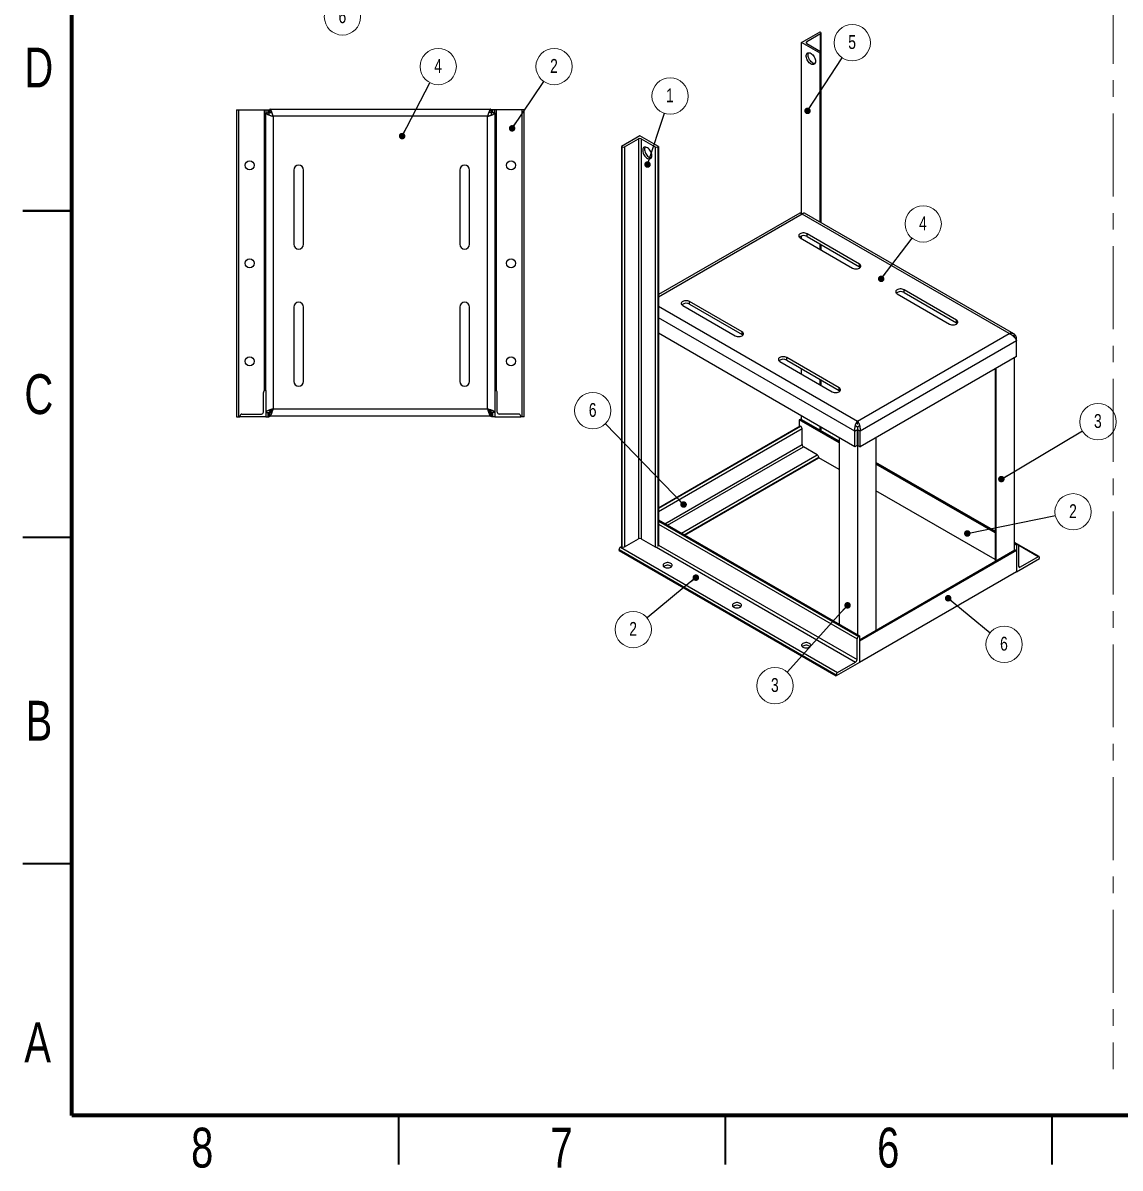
# Paper-space layout 'Sheet3' of a CAD drawing. Header units: millimetres. Extents: x 2 to 457, y 2 to 344.
# Drawn here: x 2.5 to 170.4, y 1.9 to 177.3 of the extents above; entities that cross this region are included whole.
import ezdxf

# ---------------------------------------------------------------- set-up
doc = ezdxf.new("R2010")
doc.units = ezdxf.units.MM
doc.linetypes.add('CENTERX2', pattern=[20.32, 12.7, -2.54, 2.54, -2.54])
doc.styles.add('SLDTEXTSTYLE0', font='TXT', dxfattribs={"width": 0.75})
doc.dimstyles.new('SLDDIMSTYLE14', dxfattribs={"dimtxt": 0.18, "dimasz": 1, "dimexe": 0, "dimexo": 0.0625, "dimgap": 0, "dimtad": 0, "dimtih": 1, "dimtoh": 1, "dimdec": 0, "dimrnd": 1e-09, "dimzin": 0, "dimdsep": 46, "dimtxsty": 'Standard', "dimblk1": 'DOT', "dimblk2": 'DOT', "dimsah": 1, "dimcen": 0.09, "dimadec": 0, "dimazin": 0, "dimtfac": 1, "dimtdec": 0, "dimtofl": 0, "dimtmove": 0, "dimatfit": 3, "dimldrblk": 'DOT', "dimfxl": 0, "dimfrac": 2, "dimtolj": 1, "dimtzin": 0, "dimarcsym": 0})

# ---------------------------------------------------------------- blocks, each defined once
blk = doc.blocks.new('SW_NOTE_16')
at = {"color": 0, "linetype": 'Continuous', "lineweight": 0}
blk.add_circle((-1.36, -2.42), 2.78, dxfattribs=at)
at = {"color": 0, "linetype": 'Continuous', "lineweight": 0, "insert": (-1.38, -1.26), "char_height": 2.12, "attachment_point": 2, "style": 'SLDTEXTSTYLE0'}
blk.add_mtext('6', dxfattribs=at)
blk = doc.blocks.new('SW_NOTE_19')
at = {"color": 0, "linetype": 'Continuous', "lineweight": 0}
blk.add_circle((1.69, 2.21), 2.78, dxfattribs=at)
at = {"color": 0, "linetype": 'Continuous', "lineweight": 0, "insert": (1.66, 3.37), "char_height": 2.12, "attachment_point": 2, "style": 'SLDTEXTSTYLE0'}
blk.add_mtext('4', dxfattribs=at)
blk = doc.blocks.new('_DOT')
at = {"color": 0, "linetype": 'ByBlock', "lineweight": -2}
blk.add_line((-0.5, 0), (-1, 0), dxfattribs=at)
at = {"color": 0, "linetype": 'ByBlock', "const_width": 0.5}
blk.add_lwpolyline([(-0.25, 0, 1), (0.25, 0, 1)], format="xyb", close=True, dxfattribs=at)
blk = doc.blocks.new('SW_NOTE_20')
at = {"color": 0, "linetype": 'Continuous', "lineweight": 0}
blk.add_circle((1.52, 2.32), 2.78, dxfattribs=at)
at = {"color": 0, "linetype": 'Continuous', "lineweight": 0, "insert": (1.5, 3.48), "char_height": 2.12, "attachment_point": 2, "style": 'SLDTEXTSTYLE0'}
blk.add_mtext('5', dxfattribs=at)
blk = doc.blocks.new('SW_NOTE_21')
at = {"color": 0, "linetype": 'Continuous', "lineweight": 0}
blk.add_circle((2.39, 1.42), 2.78, dxfattribs=at)
at = {"color": 0, "linetype": 'Continuous', "lineweight": 0, "insert": (2.37, 2.58), "char_height": 2.12, "attachment_point": 2, "style": 'SLDTEXTSTYLE0'}
blk.add_mtext('3', dxfattribs=at)
blk = doc.blocks.new('SW_NOTE_22')
at = {"color": 0, "linetype": 'Continuous', "lineweight": 0}
blk.add_circle((2.14, -1.77), 2.78, dxfattribs=at)
at = {"color": 0, "linetype": 'Continuous', "lineweight": 0, "insert": (2.12, -0.61), "char_height": 2.12, "attachment_point": 2, "style": 'SLDTEXTSTYLE0'}
blk.add_mtext('6', dxfattribs=at)
blk = doc.blocks.new('SW_NOTE_23')
at = {"color": 0, "linetype": 'Continuous', "lineweight": 0}
blk.add_circle((-1.93, 2), 2.78, dxfattribs=at)
at = {"color": 0, "linetype": 'Continuous', "lineweight": 0, "insert": (-1.95, 3.16), "char_height": 2.12, "attachment_point": 2, "style": 'SLDTEXTSTYLE0'}
blk.add_mtext('6', dxfattribs=at)
blk = doc.blocks.new('SW_NOTE_24')
at = {"color": 0, "linetype": 'Continuous', "lineweight": 0}
blk.add_circle((-2.14, -1.77), 2.78, dxfattribs=at)
at = {"color": 0, "linetype": 'Continuous', "lineweight": 0, "insert": (-2.16, -0.61), "char_height": 2.12, "attachment_point": 2, "style": 'SLDTEXTSTYLE0'}
blk.add_mtext('2', dxfattribs=at)
blk = doc.blocks.new('SW_NOTE_25')
at = {"color": 0, "linetype": 'Continuous', "lineweight": 0}
blk.add_circle((0.87, 2.64), 2.78, dxfattribs=at)
at = {"color": 0, "linetype": 'Continuous', "lineweight": 0, "insert": (0.85, 3.8), "char_height": 2.12, "attachment_point": 2, "style": 'SLDTEXTSTYLE0'}
blk.add_mtext('1', dxfattribs=at)
blk = doc.blocks.new('SW_NOTE_26')
at = {"color": 0, "linetype": 'Continuous', "lineweight": 0}
blk.add_circle((2.72, 0.56), 2.78, dxfattribs=at)
at = {"color": 0, "linetype": 'Continuous', "lineweight": 0, "insert": (2.7, 1.72), "char_height": 2.12, "attachment_point": 2, "style": 'SLDTEXTSTYLE0'}
blk.add_mtext('2', dxfattribs=at)
blk = doc.blocks.new('SW_NOTE_27')
at = {"color": 0, "linetype": 'Continuous', "lineweight": 0}
blk.add_circle((-1.86, -2.06), 2.78, dxfattribs=at)
at = {"color": 0, "linetype": 'Continuous', "lineweight": 0, "insert": (-1.88, -0.9), "char_height": 2.12, "attachment_point": 2, "style": 'SLDTEXTSTYLE0'}
blk.add_mtext('3', dxfattribs=at)
blk = doc.blocks.new('SW_NOTE_28')
at = {"color": 0, "linetype": 'Continuous', "lineweight": 0}
blk.add_circle((1.28, 2.47), 2.78, dxfattribs=at)
at = {"color": 0, "linetype": 'Continuous', "lineweight": 0, "insert": (1.26, 3.63), "char_height": 2.12, "attachment_point": 2, "style": 'SLDTEXTSTYLE0'}
blk.add_mtext('4', dxfattribs=at)
blk = doc.blocks.new('SW_NOTE_29')
at = {"color": 0, "linetype": 'Continuous', "lineweight": 0}
blk.add_circle((1.56, 2.3), 2.78, dxfattribs=at)
at = {"color": 0, "linetype": 'Continuous', "lineweight": 0, "insert": (1.54, 3.46), "char_height": 2.12, "attachment_point": 2, "style": 'SLDTEXTSTYLE0'}
blk.add_mtext('2', dxfattribs=at)

psp = doc.layouts.new('Sheet3')

# ---------------------------------------------------------------- linework, layer by layer
at = {"color": 7, "linetype": 'Continuous', "lineweight": 70}
for p, q in [((10, 10), (10, 287)), ((410, 10), (10, 10))]:
    psp.add_line(p, q, dxfattribs=at)
at = {"color": 7, "linetype": 'CENTERX2', "lineweight": 18}
psp.add_line((169.35, 285.321), (169.35, 17.064), dxfattribs=at)
at = {"color": 7, "linetype": 'Continuous', "lineweight": 25}
for p, q in [((121.678, 174.243), (124.507, 175.876)), ((124.577, 175.591), (122.456, 174.366)), ((124.507, 175.876), (124.577, 175.835)), ((124.665, 172.774), (124.665, 175.713)), ((121.678, 148.059), (121.678, 174.243)), ((124.507, 172.611), (121.678, 174.243)), ((122.456, 174.121), (124.577, 172.896)), ((124.577, 172.651), (124.507, 172.611)), ((124.507, 146.772), (124.507, 172.611)), ((124.665, 146.68), (124.665, 172.774)), ((35.205, 163.965), (35.205, 116.965)), ((35.205, 163.965), (35.505, 163.965)), ((35.505, 163.965), (35.505, 116.965)), ((35.505, 163.965), (39.405, 163.965)), ((39.405, 163.965), (39.705, 163.965)), ((39.705, 163.965), (39.705, 163.494)), ((39.705, 163.965), (40.005, 163.965)), ((39.705, 120.965), (39.705, 163.494)), ((39.705, 163.494), (40.205, 163.494)), ((40.005, 163.965), (40.205, 163.965)), ((40.205, 163.965), (40.276, 163.965)), ((40.205, 163.965), (40.205, 163.565)), ((40.205, 163.23), (40.205, 163.565)), ((40.205, 163.565), (40.541, 163.565)), ((40.276, 164.065), (74.135, 164.065)), ((40.276, 164.065), (40.276, 163.565)), ((74.205, 163.565), (73.87, 163.565)), ((74.135, 164.065), (74.135, 163.565)), ((74.135, 163.965), (74.205, 163.965)), ((74.405, 163.965), (74.205, 163.965)), ((74.205, 163.565), (74.205, 163.965)), ((74.205, 163.23), (74.205, 163.565)), ((74.705, 163.494), (74.205, 163.494)), ((74.705, 163.965), (74.405, 163.965)), ((74.705, 163.494), (74.705, 163.965)), ((75.005, 163.965), (74.705, 163.965)), ((74.705, 163.494), (74.705, 120.965)), ((78.905, 163.965), (75.005, 163.965)), ((78.905, 116.965), (78.905, 163.965)), ((79.205, 163.965), (78.905, 163.965)), ((79.205, 116.965), (79.205, 163.965)), ((73.605, 162.965), (40.805, 162.965)), ((40.805, 162.965), (40.805, 118.165)), ((73.605, 118.165), (73.605, 162.965)), ((96.929, 159.956), (94.101, 158.323)), ((99.758, 158.323), (96.929, 159.956)), ((94.101, 158.323), (94.172, 158.283)), ((94.101, 158.323), (94.101, 97.083)), ((94.172, 158.283), (94.172, 97.042)), ((94.596, 158.283), (96.717, 159.507)), ((94.596, 158.283), (94.596, 97.042)), ((96.717, 159.507), (96.717, 98.267)), ((97.142, 159.507), (99.263, 158.283)), ((97.142, 159.507), (97.142, 98.267)), ((99.263, 158.283), (99.263, 97.042)), ((99.687, 158.283), (99.758, 158.323)), ((99.758, 158.323), (99.758, 97.328)), ((43.955, 154.743), (43.955, 143.388)), ((45.455, 143.388), (45.455, 154.743)), ((69.355, 154.743), (69.355, 143.388)), ((70.855, 143.388), (70.855, 154.743)), ((121.386, 148.154), (99.758, 135.669)), ((153.427, 129.704), (121.749, 147.992)), ((154.164, 129.651), (122.112, 148.154)), ((121.447, 144.37), (129.476, 139.735)), ((121.678, 144.236), (121.678, 144.665)), ((130.536, 140.347), (122.507, 144.982)), ((122.507, 144.574), (122.507, 144.982)), ((122.507, 144.574), (130.536, 139.939)), ((124.507, 142.604), (124.507, 143.42)), ((124.665, 142.512), (124.665, 143.328)), ((130.536, 139.939), (130.536, 140.347)), ((136.296, 135.798), (144.325, 131.163)), ((145.386, 131.775), (137.357, 136.41)), ((137.357, 136.002), (137.357, 136.41)), ((137.357, 136.002), (145.386, 131.367)), ((43.955, 133.743), (43.955, 122.388)), ((45.455, 122.388), (45.455, 133.743)), ((69.355, 133.743), (69.355, 122.388)), ((70.855, 122.388), (70.855, 133.743)), ((103.486, 134.002), (111.515, 129.366)), ((112.576, 129.979), (104.547, 134.614)), ((104.547, 134.206), (104.547, 134.614)), ((104.547, 134.206), (112.576, 129.571)), ((145.386, 131.367), (145.386, 131.775)), ((112.576, 129.571), (112.576, 129.979)), ((129.831, 112.384), (99.758, 129.745)), ((130.234, 116.315), (153.427, 129.704)), ((154.579, 128.573), (130.638, 114.752)), ((154.039, 129.433), (154.276, 129.296)), ((154.276, 129.296), (154.164, 129.232)), ((154.276, 129.106), (154.276, 129.296)), ((154.579, 129.039), (154.401, 128.936)), ((154.579, 128.573), (154.579, 129.039)), ((154.579, 126.205), (154.579, 128.573)), ((118.335, 125.429), (126.365, 120.794)), ((127.425, 121.406), (119.396, 126.042)), ((119.396, 125.633), (119.396, 126.042)), ((119.396, 125.633), (127.425, 120.998)), ((154.579, 126.205), (130.638, 112.384)), ((154.276, 96.491), (154.276, 126.03)), ((121.678, 123.5), (121.678, 124.316)), ((151.289, 124.306), (151.289, 94.767)), ((151.447, 94.858), (151.447, 124.397)), ((124.507, 121.867), (124.507, 122.683)), ((124.665, 121.775), (124.665, 122.592)), ((127.425, 120.998), (127.425, 121.406)), ((39.305, 117.665), (39.305, 120.665)), ((39.605, 120.965), (39.705, 120.965)), ((39.705, 120.965), (39.705, 116.965)), ((74.805, 120.965), (74.705, 120.965)), ((74.705, 120.965), (74.705, 116.965)), ((75.105, 117.665), (75.105, 120.665)), ((39.705, 117.636), (40.205, 117.636)), ((40.205, 117.636), (40.205, 116.965)), ((40.276, 117.565), (40.205, 117.565)), ((40.276, 117.065), (40.276, 117.565)), ((40.805, 118.165), (73.605, 118.165)), ((74.205, 117.565), (74.135, 117.565)), ((74.135, 117.065), (74.135, 117.565)), ((74.705, 117.636), (74.205, 117.636)), ((74.205, 116.965), (74.205, 117.636)), ((35.205, 116.965), (35.505, 116.965)), ((35.505, 116.965), (35.705, 116.965)), ((35.705, 116.965), (35.705, 117.065)), ((39.705, 116.965), (35.705, 116.965)), ((36.005, 117.365), (39.005, 117.365)), ((39.705, 116.965), (40.005, 116.965)), ((40.005, 116.965), (40.205, 116.965)), ((40.276, 117.165), (40.205, 117.165)), ((74.135, 117.065), (40.276, 117.065)), ((74.205, 117.165), (74.135, 117.165)), ((74.405, 116.965), (74.205, 116.965)), ((74.705, 116.965), (74.405, 116.965)), ((74.705, 116.965), (78.705, 116.965)), ((78.405, 117.365), (75.405, 117.365)), ((78.705, 116.965), (78.705, 117.065)), ((78.905, 116.965), (78.705, 116.965)), ((79.205, 116.965), (78.905, 116.965)), ((121.466, 116.555), (121.325, 116.473)), ((127.406, 112.963), (121.325, 116.473)), ((121.325, 116.473), (121.325, 115.493)), ((127.406, 113.227), (121.616, 116.57)), ((121.678, 116.534), (121.678, 117.09)), ((130.234, 115.907), (130.234, 116.315)), ((130.271, 115.82), (130.234, 115.907)), ((99.758, 103.043), (121.466, 115.575)), ((121.537, 115.534), (121.466, 115.575)), ((121.749, 112.717), (121.749, 115.167)), ((124.507, 114.901), (124.507, 115.457)), ((124.665, 114.809), (124.665, 115.366)), ((129.831, 114.752), (130.184, 114.956)), ((129.831, 112.384), (129.831, 114.752)), ((129.997, 115.554), (130.234, 115.417)), ((130.184, 114.956), (130.184, 112.588)), ((130.234, 115.417), (130.471, 115.554)), ((130.234, 115.417), (130.234, 83.572)), ((130.638, 114.752), (130.284, 114.956)), ((130.284, 114.956), (130.284, 112.588)), ((130.638, 112.384), (130.638, 114.752)), ((124.082, 111.125), (121.961, 112.35)), ((127.406, 113.784), (127.406, 85.205)), ((130.184, 112.588), (129.831, 112.384)), ((130.284, 112.588), (130.638, 112.384)), ((133.063, 113.784), (133.063, 84.245)), ((103.789, 98.838), (124.294, 110.676)), ((124.294, 110.676), (124.294, 110.758)), ((127.406, 108.88), (124.294, 110.676)), ((151.289, 99.44), (133.063, 109.962)), ((151.289, 99.175), (133.063, 109.697)), ((151.289, 95.093), (133.063, 105.614)), ((99.758, 101.166), (130.517, 83.409)), ((94.596, 97.042), (96.717, 98.267)), ((97.142, 98.267), (99.263, 97.042)), ((93.747, 96.634), (126.981, 77.448)), ((93.747, 96.471), (93.747, 96.634)), ((93.747, 96.471), (126.981, 77.285)), ((93.96, 97.001), (94.101, 97.083)), ((93.96, 97.001), (127.194, 77.816)), ((94.101, 97.083), (94.172, 97.042)), ((154.338, 96.527), (130.517, 82.775)), ((154.559, 96.471), (130.517, 82.592)), ((154.85, 97.384), (154.276, 97.716)), ((154.559, 97.288), (154.276, 97.451)), ((154.488, 96.512), (154.559, 96.471)), ((154.7, 97.369), (154.559, 97.288)), ((154.559, 97.288), (154.559, 93.205)), ((154.559, 96.471), (154.559, 93.205)), ((158.032, 95.547), (154.859, 97.379)), ((154.912, 94.062), (154.912, 97.247)), ((154.559, 93.205), (158.094, 95.246)), ((157.882, 95.532), (155.124, 93.94)), ((158.094, 95.246), (158.094, 95.409)), ((154.559, 93.205), (130.517, 79.326)), ((130.163, 79.775), (130.163, 82.96)), ((130.376, 83.327), (130.517, 83.409)), ((130.517, 83.409), (130.517, 79.326)), ((130.517, 82.592), (130.517, 79.326)), ((130.517, 79.326), (126.981, 77.285)), ((127.194, 77.816), (129.951, 79.408)), ((126.981, 77.285), (126.981, 77.448))]:
    psp.add_line(p, q, dxfattribs=at)
at = {"color": 8, "linetype": 'Continuous', "lineweight": 25}
for p, q in [((124.577, 172.896), (124.577, 175.591)), ((122.456, 174.121), (122.456, 174.366)), ((124.577, 146.731), (124.577, 172.651)), ((39.405, 163.965), (39.405, 120.889)), ((40.005, 163.965), (40.005, 163.494)), ((40.205, 163.865), (40.276, 163.865)), ((74.135, 163.865), (74.205, 163.865)), ((74.405, 163.494), (74.405, 163.965)), ((75.005, 120.889), (75.005, 163.965)), ((99.687, 158.283), (99.687, 97.104)), ((121.749, 147.992), (99.758, 135.297)), ((124.577, 142.563), (124.577, 143.379)), ((99.758, 133.909), (130.234, 116.315)), ((129.831, 114.752), (99.758, 132.113)), ((151.377, 94.817), (151.377, 124.356)), ((124.577, 121.826), (124.577, 122.642)), ((40.005, 117.636), (40.005, 116.965)), ((40.629, 117.865), (40.34, 117.865)), ((74.07, 117.865), (73.783, 117.865)), ((74.405, 116.965), (74.405, 117.636)), ((40.276, 117.265), (40.205, 117.265)), ((74.205, 117.265), (74.135, 117.265)), ((127.406, 113.126), (121.466, 116.555)), ((99.758, 102.962), (121.537, 115.534)), ((99.758, 102.472), (121.749, 115.167)), ((124.577, 114.86), (124.577, 115.417)), ((100.748, 100.594), (121.749, 112.717)), ((101.173, 100.349), (121.961, 112.35)), ((103.294, 99.124), (124.082, 111.125)), ((103.718, 98.879), (124.294, 110.758)), ((151.289, 99.339), (133.063, 109.86)), ((99.758, 101.002), (130.376, 83.327)), ((99.758, 100.512), (130.163, 82.96)), ((99.492, 96.992), (129.951, 79.408)), ((99.758, 97.328), (130.163, 79.775)), ((154.488, 96.512), (130.517, 82.674)), ((154.7, 97.369), (154.276, 97.614)), ((157.882, 95.532), (154.912, 97.246)), ((155.124, 93.94), (154.912, 94.062))]:
    psp.add_line(p, q, dxfattribs=at)
at = {"color": 7, "linetype": 'Continuous', "lineweight": 35}
for p, q in [((2.5, 148.5), (10, 148.5)), ((10, 148.5), (2.5, 148.5)), ((10, 98.5), (2.5, 98.5)), ((10, 48.5), (2.5, 48.5)), ((60, 10), (60, 2.5)), ((110, 10), (110, 2.5)), ((160, 10), (160, 2.5))]:
    psp.add_line(p, q, dxfattribs=at)
at = {"color": 7, "linetype": 'Continuous', "lineweight": 25, "flags": 128}
for points in [[(123.8, 171.386), (123.787, 171.239), (123.749, 171.112), (123.687, 171.009), (123.604, 170.935), (123.503, 170.892), (123.386, 170.882), (123.259, 170.904), (123.126, 170.959), (122.992, 171.044), (122.861, 171.156), (122.739, 171.291), (122.629, 171.444), (122.537, 171.61), (122.464, 171.783), (122.414, 171.956), (122.388, 172.123), (122.388, 172.278), (122.414, 172.416), (122.464, 172.531), (122.537, 172.62), (122.629, 172.678), (122.739, 172.705), (122.861, 172.699), (122.992, 172.66), (123.126, 172.59), (123.259, 172.491), (123.386, 172.367), (123.503, 172.222), (123.604, 172.062), (123.687, 171.892), (123.749, 171.718), (123.787, 171.548), (123.8, 171.386)], [(123.713, 171.045), (123.669, 171.045), (123.542, 171.067), (123.409, 171.122), (123.275, 171.207), (123.144, 171.319), (123.022, 171.454), (122.912, 171.607), (122.819, 171.773), (122.747, 171.946), (122.697, 172.119), (122.671, 172.286), (122.671, 172.441), (122.697, 172.579), (122.747, 172.694), (122.754, 172.706)], [(40.725, 163.105), (40.693, 163.077), (40.665, 163.045)], [(73.686, 163.105), (73.718, 163.077), (73.745, 163.045)], [(98.768, 156.935), (98.755, 157.097), (98.717, 157.268), (98.656, 157.442), (98.573, 157.612), (98.471, 157.772), (98.355, 157.917), (98.228, 158.041), (98.094, 158.14), (97.96, 158.21), (97.83, 158.249), (97.707, 158.255), (97.598, 158.228), (97.505, 158.169), (97.432, 158.081), (97.382, 157.965), (97.357, 157.827), (97.357, 157.672), (97.382, 157.505), (97.432, 157.332), (97.505, 157.16), (97.598, 156.994), (97.707, 156.84), (97.83, 156.705), (97.96, 156.593), (98.094, 156.508), (98.228, 156.454), (98.355, 156.431), (98.471, 156.442), (98.573, 156.485), (98.656, 156.559), (98.717, 156.661), (98.755, 156.788), (98.768, 156.935)], [(97.723, 158.256), (97.715, 158.244), (97.665, 158.129), (97.64, 157.991), (97.64, 157.836), (97.665, 157.668), (97.715, 157.495), (97.788, 157.323), (97.881, 157.157), (97.99, 157.004), (98.112, 156.869), (98.243, 156.757), (98.377, 156.672), (98.51, 156.617), (98.637, 156.594), (98.682, 156.594)], [(122.507, 144.982), (122.376, 145.043), (122.225, 145.085), (122.061, 145.106), (121.893, 145.106), (121.729, 145.085), (121.578, 145.043), (121.447, 144.982), (121.342, 144.907), (121.269, 144.819), (121.232, 144.725), (121.232, 144.628), (121.269, 144.533), (121.342, 144.446), (121.447, 144.37)], [(129.476, 139.735), (129.607, 139.674), (129.758, 139.632), (129.922, 139.611), (130.09, 139.611), (130.254, 139.632), (130.405, 139.674), (130.536, 139.735), (130.641, 139.811), (130.714, 139.898), (130.751, 139.993), (130.751, 140.089), (130.714, 140.184), (130.641, 140.271), (130.536, 140.347)], [(130.536, 139.939), (130.641, 139.863), (130.668, 139.837)], [(137.357, 136.41), (137.225, 136.47), (137.074, 136.513), (136.91, 136.534), (136.742, 136.534), (136.578, 136.513), (136.427, 136.47), (136.296, 136.41), (136.191, 136.334), (136.118, 136.247), (136.081, 136.152), (136.081, 136.055), (136.118, 135.961), (136.191, 135.874), (136.296, 135.798)], [(104.547, 134.614), (104.415, 134.674), (104.264, 134.716), (104.1, 134.738), (103.932, 134.738), (103.769, 134.716), (103.617, 134.674), (103.486, 134.614), (103.381, 134.538), (103.309, 134.451), (103.271, 134.356), (103.271, 134.259), (103.309, 134.165), (103.381, 134.077), (103.486, 134.002)], [(144.325, 131.163), (144.456, 131.102), (144.608, 131.06), (144.771, 131.038), (144.939, 131.038), (145.103, 131.06), (145.254, 131.102), (145.386, 131.163), (145.49, 131.238), (145.563, 131.326), (145.601, 131.42), (145.601, 131.517), (145.563, 131.612), (145.49, 131.699), (145.386, 131.775)], [(111.515, 129.366), (111.647, 129.306), (111.798, 129.264), (111.962, 129.242), (112.13, 129.242), (112.293, 129.264), (112.445, 129.306), (112.576, 129.366), (112.681, 129.442), (112.754, 129.53), (112.791, 129.624), (112.791, 129.721), (112.754, 129.816), (112.681, 129.903), (112.576, 129.979)], [(145.386, 131.367), (145.49, 131.291), (145.517, 131.265)], [(112.576, 129.571), (112.681, 129.495), (112.707, 129.468)], [(119.396, 126.042), (119.265, 126.102), (119.113, 126.144), (118.95, 126.166), (118.782, 126.166), (118.618, 126.144), (118.467, 126.102), (118.335, 126.042), (118.231, 125.966), (118.158, 125.879), (118.12, 125.784), (118.12, 125.687), (118.158, 125.593), (118.231, 125.505), (118.335, 125.429)], [(126.365, 120.794), (126.496, 120.734), (126.647, 120.692), (126.811, 120.67), (126.979, 120.67), (127.143, 120.692), (127.294, 120.734), (127.425, 120.794), (127.53, 120.87), (127.603, 120.957), (127.64, 121.052), (127.64, 121.149), (127.603, 121.243), (127.53, 121.331), (127.425, 121.406)], [(127.425, 120.998), (127.53, 120.922), (127.556, 120.896)], [(130.279, 115.817), (130.234, 115.815), (130.189, 115.817)], [(101.667, 94.511), (101.545, 94.568), (101.403, 94.607), (101.25, 94.627), (101.094, 94.627), (100.941, 94.607), (100.8, 94.568), (100.677, 94.511), (100.579, 94.44), (100.511, 94.359), (100.476, 94.271), (100.476, 94.18), (100.511, 94.092), (100.579, 94.01), (100.677, 93.94), (100.8, 93.883), (100.941, 93.844), (101.094, 93.824), (101.25, 93.824), (101.403, 93.844), (101.545, 93.883), (101.667, 93.94), (101.765, 94.01), (101.833, 94.092), (101.868, 94.18), (101.868, 94.271), (101.833, 94.359), (101.765, 94.44), (101.667, 94.511)], [(101.667, 94.103), (101.545, 94.159), (101.403, 94.199), (101.25, 94.219), (101.094, 94.219), (100.941, 94.199), (100.8, 94.159), (100.677, 94.103), (100.579, 94.032), (100.568, 94.021)], [(101.776, 94.021), (101.765, 94.032), (101.667, 94.103)], [(112.274, 88.388), (112.151, 88.445), (112.01, 88.484), (111.857, 88.504), (111.7, 88.504), (111.547, 88.484), (111.406, 88.445), (111.284, 88.388), (111.186, 88.317), (111.118, 88.236), (111.083, 88.148), (111.083, 88.057), (111.118, 87.969), (111.186, 87.887), (111.284, 87.817), (111.406, 87.76), (111.547, 87.721), (111.7, 87.701), (111.857, 87.701), (112.01, 87.721), (112.151, 87.76), (112.274, 87.817), (112.371, 87.887), (112.439, 87.969), (112.474, 88.057), (112.474, 88.148), (112.439, 88.236), (112.371, 88.317), (112.274, 88.388)], [(112.274, 87.98), (112.151, 88.036), (112.01, 88.076), (111.857, 88.096), (111.7, 88.096), (111.547, 88.076), (111.406, 88.036), (111.284, 87.98), (111.186, 87.909), (111.175, 87.898)], [(112.383, 87.898), (112.371, 87.909), (112.274, 87.98)], [(122.88, 82.265), (122.758, 82.322), (122.616, 82.361), (122.464, 82.381), (122.307, 82.381), (122.154, 82.361), (122.013, 82.322), (121.89, 82.265), (121.793, 82.194), (121.725, 82.113), (121.69, 82.025), (121.69, 81.934), (121.725, 81.846), (121.793, 81.764), (121.89, 81.694), (122.013, 81.637), (122.154, 81.598), (122.307, 81.578), (122.464, 81.578), (122.616, 81.598), (122.758, 81.637), (122.88, 81.694), (122.978, 81.764), (123.046, 81.846), (123.081, 81.934), (123.081, 82.025), (123.046, 82.113), (122.978, 82.194), (122.88, 82.265)], [(122.88, 81.857), (122.758, 81.913), (122.616, 81.953), (122.464, 81.973), (122.307, 81.973), (122.154, 81.953), (122.013, 81.913), (121.89, 81.857), (121.793, 81.786), (121.781, 81.775)], [(122.989, 81.775), (122.978, 81.786), (122.88, 81.857)]]:
    psp.add_lwpolyline(points, dxfattribs=at)
at = {"color": 7, "linetype": 'Continuous', "lineweight": 25}
for centre in [(37.205, 155.465), (77.205, 155.465), (37.205, 140.465), (77.205, 140.465), (37.205, 125.465), (77.205, 125.465)]:
    psp.add_circle(centre, 0.7, dxfattribs=at)
for centre, radius, start, end in [((124.531, 175.713), 0.131, 290.78342, 69.21658), ((122.502, 174.243), 0.131, 110.78342, 249.21658), ((124.531, 172.774), 0.131, 290.78342, 69.21658), ((96.929, 159.098), 0.461, 62.60967, 117.39033), ((94.384, 158.692), 0.461, 242.60967, 297.39033), ((99.475, 158.692), 0.461, 242.60967, 297.39033), ((44.705, 154.743), 0.75, 0, 180), ((70.105, 154.743), 0.75, 0, 180), ((121.986, 143.649), 1.061, 60.59953, 129.18615), ((44.705, 143.388), 0.75, 180, 0), ((70.105, 143.388), 0.75, 180, 0), ((136.835, 135.077), 1.061, 60.59953, 129.18615), ((44.705, 133.743), 0.75, 0, 180), ((70.105, 133.743), 0.75, 0, 180), ((104.026, 133.281), 1.061, 60.59953, 129.18615), ((118.875, 124.709), 1.061, 60.59953, 129.18615), ((44.705, 122.388), 0.75, 180, 0), ((70.105, 122.388), 0.75, 180, 0), ((39.605, 120.665), 0.3, 90, 180), ((74.805, 120.665), 0.3, 0, 90), ((39.005, 117.665), 0.3, 270, 0), ((75.405, 117.665), 0.3, 180, 270), ((36.005, 117.065), 0.3, 90, 180), ((78.405, 117.065), 0.3, 0, 90), ((121.554, 116.432), 0.151, 65.69288, 125.61758), ((121.288, 115.146), 0.461, 2.60548, 57.39452), ((122.209, 112.738), 0.461, 182.60548, 237.39452), ((123.834, 110.737), 0.461, 2.60548, 57.39452), ((96.929, 97.857), 0.461, 62.60967, 117.39033), ((94.208, 96.613), 0.461, 122.60548, 177.39452), ((94.384, 97.452), 0.461, 242.60967, 297.39033), ((99.471, 97.44), 0.448, 242.41971, 272.71034), ((154.4, 96.389), 0.151, 54.38242, 114.30712), ((154.783, 97.268), 0.131, 350.78596, 129.20329), ((157.965, 95.43), 0.131, 350.78596, 129.20329), ((155.042, 94.041), 0.131, 170.78596, 309.20329), ((130.624, 82.939), 0.461, 122.60548, 177.39452), ((129.703, 79.796), 0.461, 302.60548, 357.39452), ((127.442, 77.427), 0.461, 122.60548, 177.39452)]:
    psp.add_arc(centre, radius, start, end, dxfattribs=at)
for points, knots in [([(39.705, 163.494), (39.706, 163.489), (39.706, 163.475), (39.714, 163.45), (39.73, 163.42), (39.752, 163.395), (39.781, 163.368), (39.818, 163.339), (39.874, 163.304), (39.925, 163.277), (39.983, 163.249), (40.049, 163.22), (40.135, 163.185), (40.208, 163.158), (40.299, 163.126), (40.411, 163.088), (40.535, 163.049), (40.665, 163.008), (40.747, 162.983), (40.805, 162.965)], [0, 0, 0, 0, 0.0276782, 0.0833072, 0.1394746, 0.1961889, 0.2247018, 0.295408, 0.3606839, 0.4204614, 0.4494189, 0.5201251, 0.5854011, 0.6451787, 0.6741362, 0.7698558, 0.8574883, 0.8987825, 1, 1, 1, 1]), ([(40.805, 162.965), (40.796, 162.997), (40.776, 163.061), (40.747, 163.156), (40.717, 163.252), (40.687, 163.345), (40.657, 163.434), (40.628, 163.519), (40.598, 163.602), (40.568, 163.679), (40.538, 163.75), (40.509, 163.814), (40.479, 163.873), (40.449, 163.925), (40.409, 163.983), (40.37, 164.026), (40.331, 164.052), (40.303, 164.063), (40.285, 164.064), (40.276, 164.065)], [0, 0, 0, 0, 0.0551726, 0.1107283, 0.1674915, 0.2246721, 0.2798548, 0.3354209, 0.3921951, 0.449387, 0.5045698, 0.5601359, 0.6169101, 0.6741021, 0.7292848, 0.8415252, 0.8987171, 0.949212, 1, 1, 1, 1]), ([(40.805, 162.965), (40.785, 163.003), (40.759, 163.049), (40.733, 163.092), (40.729, 163.1)], [0, 0, 0, 0, 0.814658, 1, 1, 1, 1]), ([(74.135, 164.065), (74.125, 164.064), (74.105, 164.063), (74.076, 164.05), (74.046, 164.029), (74.016, 163.999), (73.987, 163.962), (73.957, 163.917), (73.927, 163.864), (73.897, 163.804), (73.868, 163.738), (73.838, 163.666), (73.808, 163.588), (73.778, 163.506), (73.739, 163.39), (73.699, 163.267), (73.66, 163.143), (73.632, 163.053), (73.614, 162.994), (73.605, 162.965)], [0, 0, 0, 0, 0.0551726, 0.1107283, 0.1674915, 0.2246721, 0.2798548, 0.3354209, 0.3921951, 0.449387, 0.5045698, 0.5601359, 0.6169101, 0.6741021, 0.7292848, 0.8415252, 0.8987171, 0.949212, 1, 1, 1, 1]), ([(73.605, 162.965), (73.637, 162.975), (73.701, 162.994), (73.797, 163.024), (73.892, 163.054), (73.985, 163.084), (74.074, 163.113), (74.16, 163.143), (74.242, 163.173), (74.319, 163.203), (74.39, 163.232), (74.455, 163.262), (74.514, 163.292), (74.565, 163.321), (74.624, 163.361), (74.667, 163.401), (74.692, 163.44), (74.703, 163.468), (74.705, 163.485), (74.705, 163.494)], [0, 0, 0, 0, 0.0551726, 0.1107283, 0.1674915, 0.2246721, 0.2798548, 0.3354209, 0.3921951, 0.449387, 0.5045698, 0.5601359, 0.6169101, 0.6741021, 0.7292848, 0.8415252, 0.8987171, 0.949212, 1, 1, 1, 1]), ([(73.682, 163.1), (73.681, 163.098), (73.655, 163.054), (73.629, 163.008), (73.605, 162.965)], [0, 0, 0, 0, 0.0640809, 1, 1, 1, 1]), ([(40.67, 163.042), (40.673, 163.04), (40.696, 163.027), (40.741, 163.001), (40.784, 162.977), (40.805, 162.965)], [0, 0, 0, 0, 0.0667583, 0.5313618, 1, 1, 1, 1]), ([(73.605, 162.965), (73.643, 162.986), (73.689, 163.012), (73.733, 163.037), (73.741, 163.042)], [0, 0, 0, 0, 0.81166894, 1, 1, 1, 1]), ([(121.387, 148.152), (121.392, 148.156), (121.406, 148.166), (121.434, 148.171), (121.464, 148.171), (121.508, 148.164), (121.564, 148.144), (121.624, 148.105), (121.684, 148.058), (121.72, 148.021), (121.749, 147.992)], [0, 0, 0, 0, 0.0644496, 0.176833, 0.2908451, 0.3481266, 0.5703302, 0.7402157, 0.7974972, 1, 1, 1, 1]), ([(121.749, 147.992), (121.757, 148), (121.78, 148.025), (121.819, 148.062), (121.866, 148.099), (121.904, 148.124), (121.945, 148.146), (121.986, 148.163), (122.031, 148.172), (122.063, 148.171), (122.09, 148.165), (122.103, 148.158), (122.111, 148.153)], [0, 0, 0, 0, 0.0553532, 0.1666048, 0.2789331, 0.3923553, 0.4493778, 0.5907819, 0.7213262, 0.8408744, 0.8987861, 1, 1, 1, 1]), ([(154.579, 129.039), (154.576, 129.054), (154.565, 129.099), (154.542, 129.171), (154.509, 129.255), (154.477, 129.32), (154.437, 129.389), (154.39, 129.457), (154.326, 129.528), (154.27, 129.578), (154.21, 129.624), (154.143, 129.665), (154.057, 129.704), (153.986, 129.726), (153.899, 129.746), (153.794, 129.759), (153.678, 129.754), (153.557, 129.739), (153.481, 129.719), (153.427, 129.704)], [0, 0, 0, 0, 0.0276782, 0.0833072, 0.1394746, 0.1961889, 0.2247018, 0.295408, 0.3606839, 0.4204614, 0.4494189, 0.5201251, 0.5854011, 0.6451787, 0.6741362, 0.7698558, 0.8574883, 0.8987825, 1, 1, 1, 1]), ([(153.427, 129.704), (153.457, 129.695), (153.516, 129.675), (153.604, 129.638), (153.693, 129.594), (153.78, 129.544), (153.864, 129.489), (153.945, 129.429), (154.024, 129.365), (154.1, 129.297), (154.171, 129.226), (154.238, 129.153), (154.3, 129.078), (154.358, 129.001), (154.427, 128.899), (154.486, 128.798), (154.531, 128.702), (154.559, 128.634), (154.573, 128.594), (154.579, 128.573)], [0, 0, 0, 0, 0.0551726, 0.1107283, 0.1674915, 0.2246721, 0.2798548, 0.3354209, 0.3921951, 0.449387, 0.5045698, 0.5601359, 0.6169101, 0.6741021, 0.7292848, 0.8415252, 0.8987171, 0.949212, 1, 1, 1, 1]), ([(40.805, 118.165), (40.79, 118.16), (40.742, 118.145), (40.661, 118.121), (40.566, 118.091), (40.487, 118.066), (40.402, 118.039), (40.315, 118.01), (40.217, 117.975), (40.144, 117.948), (40.073, 117.92), (40.004, 117.891), (39.931, 117.856), (39.881, 117.829), (39.827, 117.797), (39.775, 117.759), (39.737, 117.719), (39.712, 117.679), (39.708, 117.654), (39.705, 117.636)], [0, 0, 0, 0, 0.0276782, 0.0833072, 0.1394746, 0.1961889, 0.2247018, 0.295408, 0.3606839, 0.4204614, 0.4494189, 0.5201251, 0.5854011, 0.6451787, 0.6741362, 0.7698558, 0.8574883, 0.8987825, 1, 1, 1, 1]), ([(40.805, 118.165), (40.787, 118.155), (40.731, 118.123), (40.656, 118.081), (40.566, 118.027), (40.497, 117.984), (40.434, 117.941), (40.39, 117.908), (40.35, 117.875), (40.315, 117.843), (40.283, 117.81), (40.256, 117.777), (40.234, 117.742), (40.218, 117.707), (40.207, 117.672), (40.206, 117.648), (40.205, 117.636)], [0, 0, 0, 0, 0.0592403, 0.178823, 0.2398284, 0.3617073, 0.4235713, 0.4863368, 0.54712, 0.608329, 0.6701966, 0.732966, 0.798338, 0.8642406, 0.9318268, 1, 1, 1, 1]), ([(40.276, 117.065), (40.281, 117.065), (40.296, 117.066), (40.32, 117.073), (40.35, 117.09), (40.375, 117.111), (40.405, 117.143), (40.434, 117.182), (40.469, 117.239), (40.494, 117.286), (40.524, 117.347), (40.553, 117.415), (40.588, 117.502), (40.613, 117.569), (40.647, 117.667), (40.687, 117.785), (40.727, 117.91), (40.765, 118.032), (40.788, 118.107), (40.805, 118.165)], [0, 0, 0, 0, 0.0275721, 0.08294292, 0.139108, 0.19608668, 0.22471365, 0.30763619, 0.36381196, 0.42080181, 0.44943445, 0.53235705, 0.58853287, 0.64552276, 0.67415543, 0.78522584, 0.87014458, 0.89877722, 1, 1, 1, 1]), ([(40.276, 117.565), (40.287, 117.566), (40.318, 117.567), (40.36, 117.582), (40.403, 117.606), (40.446, 117.638), (40.49, 117.68), (40.533, 117.731), (40.566, 117.773), (40.598, 117.818), (40.631, 117.868), (40.665, 117.921), (40.699, 117.978), (40.734, 118.038), (40.769, 118.101), (40.793, 118.144), (40.805, 118.165)], [0, 0, 0, 0, 0.0589757, 0.1788231, 0.2398287, 0.3003896, 0.4235689, 0.4863347, 0.5468991, 0.6078846, 0.6701953, 0.7329649, 0.7983372, 0.8642401, 0.9318266, 1, 1, 1, 1]), ([(74.705, 117.636), (74.705, 117.645), (74.703, 117.665), (74.69, 117.695), (74.669, 117.724), (74.639, 117.754), (74.602, 117.784), (74.557, 117.813), (74.504, 117.843), (74.444, 117.873), (74.379, 117.903), (74.307, 117.932), (74.229, 117.962), (74.146, 117.992), (74.031, 118.032), (73.908, 118.071), (73.784, 118.11), (73.693, 118.138), (73.635, 118.156), (73.605, 118.165)], [0, 0, 0, 0, 0.0551726, 0.1107283, 0.1674915, 0.2246721, 0.2798548, 0.3354209, 0.3921951, 0.449387, 0.5045698, 0.5601359, 0.6169101, 0.6741021, 0.7292848, 0.8415252, 0.8987171, 0.949212, 1, 1, 1, 1]), ([(73.605, 118.165), (73.61, 118.149), (73.625, 118.101), (73.649, 118.022), (73.679, 117.926), (73.704, 117.847), (73.734, 117.755), (73.764, 117.667), (73.798, 117.569), (73.823, 117.502), (73.853, 117.427), (73.882, 117.358), (73.917, 117.286), (73.942, 117.239), (73.977, 117.182), (74.016, 117.128), (74.056, 117.093), (74.094, 117.071), (74.117, 117.068), (74.135, 117.065)], [0, 0, 0, 0, 0.0275721, 0.0829429, 0.139108, 0.1960867, 0.2247136, 0.3076362, 0.363812, 0.4208018, 0.4494345, 0.5323571, 0.5885329, 0.6455228, 0.6741554, 0.7852258, 0.8701446, 0.8987772, 1, 1, 1, 1]), ([(73.605, 118.165), (73.616, 118.147), (73.647, 118.09), (73.69, 118.016), (73.732, 117.944), (73.775, 117.874), (73.819, 117.808), (73.863, 117.75), (73.895, 117.71), (73.927, 117.674), (73.96, 117.643), (73.994, 117.616), (74.028, 117.594), (74.063, 117.578), (74.099, 117.567), (74.123, 117.566), (74.135, 117.565)], [0, 0, 0, 0, 0.0589757, 0.17882305, 0.23982869, 0.30038964, 0.42356889, 0.48633473, 0.54689909, 0.60788457, 0.67019526, 0.73296489, 0.79833717, 0.86424006, 0.93182656, 1, 1, 1, 1]), ([(74.205, 117.636), (74.203, 117.657), (74.199, 117.699), (74.166, 117.763), (74.114, 117.828), (74.042, 117.893), (73.953, 117.958), (73.85, 118.025), (73.732, 118.094), (73.648, 118.141), (73.605, 118.165)], [0, 0, 0, 0, 0.118327, 0.2398978, 0.3614219, 0.4864689, 0.6079999, 0.7330544, 0.8642902, 1, 1, 1, 1]), ([(130.234, 116.315), (130.219, 116.298), (130.187, 116.262), (130.141, 116.2), (130.094, 116.132), (130.05, 116.058), (130.007, 115.979), (129.968, 115.895), (129.931, 115.806), (129.898, 115.714), (129.868, 115.619), (129.843, 115.522), (129.823, 115.422), (129.808, 115.321), (129.794, 115.187), (129.792, 115.053), (129.801, 114.925), (129.813, 114.835), (129.825, 114.78), (129.831, 114.752)], [0, 0, 0, 0, 0.0551726, 0.1107283, 0.1674915, 0.2246721, 0.2798548, 0.3354209, 0.3921951, 0.449387, 0.5045698, 0.5601359, 0.6169101, 0.6741021, 0.7292848, 0.8415252, 0.8987171, 0.949212, 1, 1, 1, 1]), ([(130.234, 115.907), (130.222, 115.883), (130.21, 115.857), (130.198, 115.822), (130.197, 115.819)], [0, 0, 0, 0, 0.9200934, 1, 1, 1, 1]), ([(130.638, 114.752), (130.644, 114.782), (130.657, 114.843), (130.668, 114.938), (130.675, 115.037), (130.675, 115.137), (130.669, 115.237), (130.659, 115.338), (130.642, 115.439), (130.621, 115.538), (130.595, 115.635), (130.566, 115.729), (130.532, 115.821), (130.494, 115.909), (130.441, 116.02), (130.382, 116.122), (130.321, 116.209), (130.277, 116.267), (130.249, 116.299), (130.234, 116.315)], [0, 0, 0, 0, 0.0551726, 0.1107283, 0.1674915, 0.2246721, 0.2798548, 0.3354209, 0.3921951, 0.449387, 0.5045698, 0.5601359, 0.6169101, 0.6741021, 0.7292848, 0.8415252, 0.8987171, 0.949212, 1, 1, 1, 1])]:
    psp.add_open_spline(points, degree=3, knots=knots, dxfattribs=at)

# ---------------------------------------------------------------- block references
at = {"color": 7, "linetype": 'Continuous', "lineweight": 0}
for name, p in [('SW_NOTE_16', (52.769, 180.605)), ('SW_NOTE_20', (127.913, 171.917)), ('SW_NOTE_28', (64.778, 168.111)), ('SW_NOTE_29', (82.241, 168.28)), ('SW_NOTE_25', (100.681, 163.432)), ('SW_NOTE_19', (138.597, 144.284)), ('SW_NOTE_23', (91.649, 115.904)), ('SW_NOTE_21', (164.654, 114.792)), ('SW_NOTE_26', (160.518, 101.852)), ('SW_NOTE_24', (98.053, 86.155)), ('SW_NOTE_22', (150.531, 83.892)), ('SW_NOTE_27', (119.467, 77.851))]:
    psp.add_blockref(name, p, dxfattribs=at)

# ---------------------------------------------------------------- texts
at = {"color": 7, "linetype": 'Continuous', "lineweight": 0, "char_height": 6.096, "attachment_point": 2, "style": 'SLDTEXTSTYLE0'}
for s, insert in [('D', (4.93, 173.476)), ('C', (4.937, 123.476)), ('B', (4.953, 73.476)), ('A', (4.757, 24.226)), ('8', (29.939, 8.114)), ('7', (84.939, 8.114)), ('6', (134.939, 8.114))]:
    psp.add_mtext(s, dxfattribs=dict(at, insert=insert))

# ---------------------------------------------------------------- leaders
at = {"color": 7, "linetype": 'Continuous', "lineweight": 0}
for points in [[(122.585, 163.797), (127.913, 171.917)], [(60.541, 159.938), (64.778, 168.111)], [(77.372, 161.121), (82.241, 168.28)], [(98.099, 155.582), (100.681, 163.432)], [(133.862, 138.079), (138.597, 144.284)], [(103.619, 103.529), (91.649, 115.904)], [(152.253, 107.421), (164.654, 114.792)], [(147.042, 99.097), (160.518, 101.852)], [(105.495, 92.334), (98.053, 86.155)], [(144.11, 89.178), (150.531, 83.892)], [(128.715, 88.095), (119.467, 77.851)]]:
    psp.add_leader(points, dimstyle='SLDDIMSTYLE14', dxfattribs=at)

doc.saveas('drawing.dxf')
